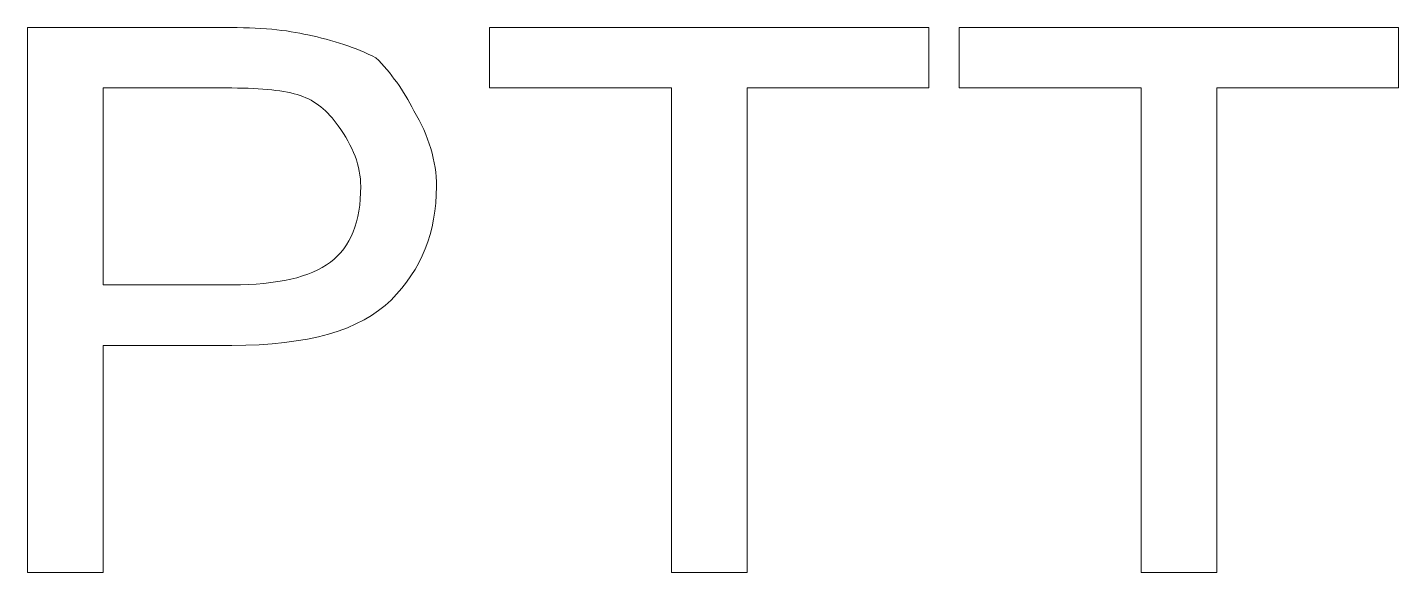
# Model space of a CAD drawing. Extents: x -194 to 239, y -574 to -265.
# Drawn here: x -100.391 to -98.801, y -311.696 to -311.063 of the extents above; entities that cross this region are included whole.
import ezdxf

# ---------------------------------------------------------------- set-up
doc = ezdxf.new("R2010")
doc.units = 0
doc.header["$LTSCALE"] = 0.5
doc.layers.add('VISIBLE', color=7, linetype='CONTINUOUS', lineweight=0)

msp = doc.modelspace()

# ---------------------------------------------------------------- linework, layer by layer
at = {"layer": 'VISIBLE', "color": 7, "lineweight": 5}
for p, q in [((-100.39146, -311.06323), (-100.16306, -311.06323)), ((-100.39146, -311.69573), (-100.39146, -311.06323)), ((-100.16306, -311.06323), (-100.15547, -311.06326)), ((-100.15547, -311.06326), (-100.14809, -311.06336)), ((-100.14809, -311.06336), (-100.14092, -311.06354)), ((-100.14092, -311.06354), (-100.13396, -311.06378)), ((-100.13396, -311.06378), (-100.1272, -311.06408)), ((-100.1272, -311.06408), (-100.12064, -311.06446)), ((-100.12064, -311.06446), (-100.11429, -311.06491)), ((-100.11429, -311.06491), (-100.10815, -311.06542)), ((-100.10815, -311.06542), (-100.10221, -311.06601)), ((-100.10221, -311.06601), (-100.09648, -311.06666)), ((-100.09648, -311.06666), (-100.09096, -311.06738)), ((-100.09096, -311.06738), (-100.08564, -311.06817)), ((-100.08564, -311.06817), (-100.08053, -311.06903)), ((-100.08053, -311.06903), (-100.07562, -311.06995)), ((-100.07562, -311.06995), (-100.07092, -311.07095)), ((-100.07092, -311.07095), (-100.06642, -311.07201)), ((-100.06642, -311.07201), (-100.06097, -311.07314)), ((-100.06097, -311.07314), (-100.05558, -311.07434)), ((-100.05558, -311.07434), (-100.05026, -311.07561)), ((-100.05026, -311.07561), (-100.04501, -311.07695)), ((-99.85559, -311.06323), (-99.34607, -311.06323)), ((-99.85559, -311.1335), (-99.85559, -311.06323)), ((-99.34607, -311.06323), (-99.34607, -311.1335)), ((-99.31093, -311.1335), (-99.31093, -311.06323)), ((-99.31093, -311.06323), (-98.80142, -311.06323)), ((-98.80142, -311.06323), (-98.80142, -311.1335)), ((-100.04501, -311.07695), (-100.03983, -311.07836)), ((-100.03983, -311.07836), (-100.03472, -311.07984)), ((-100.03472, -311.07984), (-100.02967, -311.08138)), ((-100.02967, -311.08138), (-100.0247, -311.08299)), ((-100.0247, -311.08299), (-100.01979, -311.08467)), ((-100.01979, -311.08467), (-100.01495, -311.08642)), ((-100.01495, -311.08642), (-100.01018, -311.08824)), ((-100.01018, -311.08824), (-100.00548, -311.09013)), ((-100.00548, -311.09013), (-100.00085, -311.09209)), ((-100.00085, -311.09209), (-99.99628, -311.09411)), ((-99.99628, -311.09411), (-99.99179, -311.0962)), ((-99.99179, -311.0962), (-99.98736, -311.09837)), ((-99.98736, -311.09837), (-99.9841, -311.10169)), ((-99.9841, -311.10169), (-99.98091, -311.10509)), ((-99.98091, -311.10509), (-99.97779, -311.10856)), ((-99.97779, -311.10856), (-99.97473, -311.11209)), ((-99.97473, -311.11209), (-99.97175, -311.11569)), ((-99.97175, -311.11569), (-99.96883, -311.11937)), ((-99.96883, -311.11937), (-99.96598, -311.12311)), ((-99.96598, -311.12311), (-99.9632, -311.12692)), ((-100.15427, -311.1335), (-100.30361, -311.1335)), ((-100.30361, -311.1335), (-100.30361, -311.36191)), ((-100.14778, -311.13354), (-100.15427, -311.1335)), ((-100.14151, -311.13364), (-100.14778, -311.13354)), ((-100.13543, -311.13381), (-100.14151, -311.13364)), ((-100.12956, -311.13405), (-100.13543, -311.13381)), ((-100.1239, -311.13436), (-100.12956, -311.13405)), ((-100.11845, -311.13474), (-100.1239, -311.13436)), ((-100.11319, -311.13519), (-100.11845, -311.13474)), ((-100.10815, -311.1357), (-100.11319, -311.13519)), ((-100.10331, -311.13628), (-100.10815, -311.1357)), ((-100.09868, -311.13694), (-100.10331, -311.13628)), ((-100.09425, -311.13766), (-100.09868, -311.13694)), ((-100.09003, -311.13845), (-100.09425, -311.13766)), ((-100.08602, -311.1393), (-100.09003, -311.13845)), ((-100.08221, -311.14023), (-100.08602, -311.1393)), ((-99.9632, -311.12692), (-99.96049, -311.13079)), ((-99.96049, -311.13079), (-99.95785, -311.13474)), ((-99.95785, -311.13474), (-99.95528, -311.13875)), ((-99.95528, -311.13875), (-99.95277, -311.14284)), ((-99.64475, -311.1335), (-99.85559, -311.1335)), ((-99.64475, -311.69573), (-99.64475, -311.1335)), ((-99.34607, -311.1335), (-99.55691, -311.1335)), ((-99.55691, -311.1335), (-99.55691, -311.69573)), ((-99.1001, -311.1335), (-99.31093, -311.1335)), ((-99.1001, -311.69573), (-99.1001, -311.1335)), ((-99.01225, -311.1335), (-99.01225, -311.69573)), ((-98.80142, -311.1335), (-99.01225, -311.1335)), ((-100.0786, -311.14123), (-100.08221, -311.14023)), ((-100.07521, -311.14229), (-100.0786, -311.14123)), ((-100.07195, -311.14346), (-100.07521, -311.14229)), ((-100.06876, -311.14476), (-100.07195, -311.14346)), ((-100.06563, -311.1462), (-100.06876, -311.14476)), ((-100.06258, -311.14778), (-100.06563, -311.1462)), ((-100.05959, -311.1495), (-100.06258, -311.14778)), ((-100.05668, -311.15135), (-100.05959, -311.1495)), ((-100.05383, -311.15334), (-100.05668, -311.15135)), ((-100.05105, -311.15547), (-100.05383, -311.15334)), ((-99.95277, -311.14284), (-99.95033, -311.14699)), ((-99.95033, -311.14699), (-99.94797, -311.15121)), ((-99.94797, -311.15121), (-99.94567, -311.1555)), ((-100.04834, -311.15773), (-100.05105, -311.15547)), ((-100.0457, -311.16013), (-100.04834, -311.15773)), ((-100.04312, -311.16267), (-100.0457, -311.16013)), ((-100.04062, -311.16535), (-100.04312, -311.16267)), ((-100.03818, -311.16816), (-100.04062, -311.16535)), ((-100.03581, -311.17111), (-100.03818, -311.16816)), ((-100.03351, -311.1742), (-100.03581, -311.17111)), ((-99.94567, -311.1555), (-99.94344, -311.15986)), ((-99.94344, -311.15986), (-99.94024, -311.16535)), ((-99.94024, -311.16535), (-99.93726, -311.17084)), ((-99.93726, -311.17084), (-99.93448, -311.17633)), ((-100.03128, -311.17743), (-100.03351, -311.1742)), ((-100.02809, -311.18182), (-100.03128, -311.17743)), ((-100.02511, -311.18621), (-100.02809, -311.18182)), ((-100.02233, -311.19061), (-100.02511, -311.18621)), ((-99.93448, -311.17633), (-99.93191, -311.18182)), ((-99.93191, -311.18182), (-99.92954, -311.18731)), ((-100.01975, -311.195), (-100.02233, -311.19061)), ((-100.01739, -311.19939), (-100.01975, -311.195)), ((-100.01522, -311.20378), (-100.01739, -311.19939)), ((-99.92954, -311.18731), (-99.92738, -311.1928)), ((-99.92738, -311.1928), (-99.92542, -311.19829)), ((-99.92542, -311.19829), (-99.92367, -311.20378)), ((-100.01327, -311.20818), (-100.01522, -311.20378)), ((-100.01152, -311.21257), (-100.01327, -311.20818)), ((-100.00997, -311.21696), (-100.01152, -311.21257)), ((-100.00864, -311.22135), (-100.00997, -311.21696)), ((-99.92367, -311.20378), (-99.92213, -311.20927)), ((-99.92213, -311.20927), (-99.92079, -311.21476)), ((-99.92079, -311.21476), (-99.91966, -311.22025)), ((-100.0075, -311.22574), (-100.00864, -311.22135)), ((-100.00658, -311.23014), (-100.0075, -311.22574)), ((-100.00586, -311.23453), (-100.00658, -311.23014)), ((-100.00534, -311.23892), (-100.00586, -311.23453)), ((-99.91966, -311.22025), (-99.91873, -311.22574)), ((-99.91873, -311.22574), (-99.91801, -311.23124)), ((-99.91801, -311.23124), (-99.91749, -311.23673)), ((-100.00503, -311.24331), (-100.00534, -311.23892)), ((-100.00507, -311.25526), (-100.00493, -311.24771)), ((-100.00493, -311.24771), (-100.00503, -311.24331)), ((-99.91749, -311.23673), (-99.91718, -311.24222)), ((-99.91708, -311.24771), (-99.91729, -311.25749)), ((-99.91718, -311.24222), (-99.91708, -311.24771)), ((-100.00616, -311.26953), (-100.00548, -311.26253)), ((-100.00548, -311.26253), (-100.00507, -311.25526)), ((-99.91729, -311.25749), (-99.91791, -311.26706)), ((-100.00836, -311.28271), (-100.00713, -311.27626)), ((-100.00713, -311.27626), (-100.00616, -311.26953)), ((-99.91893, -311.27643), (-99.92038, -311.28559)), ((-99.91791, -311.26706), (-99.91893, -311.27643)), ((-100.01371, -311.30042), (-100.01166, -311.29479)), ((-100.01166, -311.29479), (-100.00987, -311.28889)), ((-100.00987, -311.28889), (-100.00836, -311.28271)), ((-99.92223, -311.29455), (-99.92449, -311.3033)), ((-99.92038, -311.28559), (-99.92223, -311.29455)), ((-100.02154, -311.31565), (-100.01866, -311.31085)), ((-100.01866, -311.31085), (-100.01605, -311.30577)), ((-100.01605, -311.30577), (-100.01371, -311.30042)), ((-99.92717, -311.31184), (-99.93026, -311.32018)), ((-99.92449, -311.3033), (-99.92717, -311.31184)), ((-100.03581, -311.33212), (-100.03183, -311.32842)), ((-100.03183, -311.32842), (-100.02813, -311.32444)), ((-100.02813, -311.32444), (-100.0247, -311.32018)), ((-100.0247, -311.32018), (-100.02154, -311.31565)), ((-99.93376, -311.32831), (-99.93767, -311.33624)), ((-99.93026, -311.32018), (-99.93376, -311.32831)), ((-100.06038, -311.34708), (-100.05479, -311.34451)), ((-100.05479, -311.34451), (-100.04954, -311.34173)), ((-100.04954, -311.34173), (-100.04463, -311.33875)), ((-100.04463, -311.33875), (-100.04007, -311.33555)), ((-100.04007, -311.33555), (-100.03581, -311.33212)), ((-99.94199, -311.34396), (-99.94673, -311.35148)), ((-99.93767, -311.33624), (-99.94199, -311.34396)), ((-100.30361, -311.36191), (-100.15427, -311.36191)), ((-100.15427, -311.36191), (-100.14456, -311.36181)), ((-100.14456, -311.36181), (-100.13519, -311.3615)), ((-100.13519, -311.3615), (-100.12617, -311.36098)), ((-100.12617, -311.36098), (-100.11748, -311.36026)), ((-100.11748, -311.36026), (-100.10915, -311.35933)), ((-100.10915, -311.35933), (-100.10115, -311.3582)), ((-100.10115, -311.3582), (-100.0935, -311.35686)), ((-100.0935, -311.35686), (-100.08619, -311.35532)), ((-100.08619, -311.35532), (-100.07922, -311.35357)), ((-100.07922, -311.35357), (-100.0726, -311.35161)), ((-100.0726, -311.35161), (-100.06632, -311.34945)), ((-100.06632, -311.34945), (-100.06038, -311.34708)), ((-99.95188, -311.35879), (-99.95744, -311.36589)), ((-99.94673, -311.35148), (-99.95188, -311.35879)), ((-99.96341, -311.37279), (-99.96979, -311.37948)), ((-99.95744, -311.36589), (-99.96341, -311.37279)), ((-99.9842, -311.39183), (-99.99234, -311.39739)), ((-99.97669, -311.38586), (-99.9842, -311.39183)), ((-99.96979, -311.37948), (-99.97669, -311.38586)), ((-100.01045, -311.40727), (-100.02044, -311.4116)), ((-100.00109, -311.40254), (-100.01045, -311.40727)), ((-99.99234, -311.39739), (-100.00109, -311.40254)), ((-100.06656, -311.42477), (-100.07963, -311.42704)), ((-100.0541, -311.4221), (-100.06656, -311.42477)), ((-100.04226, -311.41901), (-100.0541, -311.4221)), ((-100.03104, -311.41551), (-100.04226, -311.41901)), ((-100.02044, -311.4116), (-100.03104, -311.41551)), ((-100.15427, -311.43219), (-100.30361, -311.43219)), ((-100.30361, -311.43219), (-100.30361, -311.69573)), ((-100.13811, -311.43198), (-100.15427, -311.43219)), ((-100.12256, -311.43136), (-100.13811, -311.43198)), ((-100.10764, -311.43033), (-100.12256, -311.43136)), ((-100.09333, -311.42889), (-100.10764, -311.43033)), ((-100.07963, -311.42704), (-100.09333, -311.42889)), ((-100.30361, -311.69573), (-100.39146, -311.69573)), ((-99.55691, -311.69573), (-99.64475, -311.69573)), ((-99.01225, -311.69573), (-99.1001, -311.69573))]:
    msp.add_line(p, q, dxfattribs=at)

doc.saveas('drawing.dxf')
